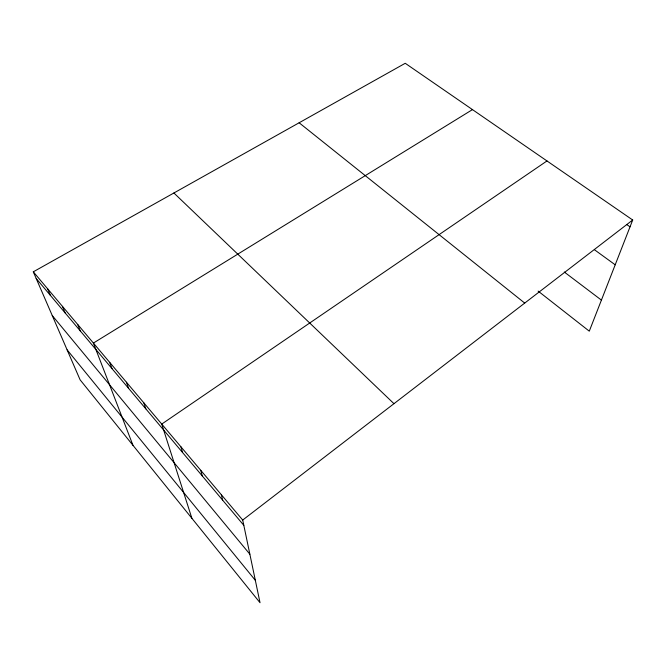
<?xml version="1.0" encoding="UTF-8"?>
<svg xmlns="http://www.w3.org/2000/svg" width="666" height="666" viewBox="0 0 666 666"><rect width="100%" height="100%" fill="white"/><g stroke="black" fill="none" stroke-linecap="round" stroke-linejoin="round"><path stroke-width="1" d="M33.3 271.82L242.707 520.054L260.023 602.713L80.111 379.836L33.3 271.82L405.236 63.287L632.7 220.005L589.285 331.168L538.136 291.092M242.707 520.054L632.7 220.005M546.977 160.947L161.738 424.075L191.891 518.323M472.469 109.607L93.398 343.065L132.992 445.354M626.631 224.467L630.036 226.831M594.388 249.692L615.201 264.81M564.285 272.019L601.415 300.108M299.134 122.777L524.716 303.08M173.901 192.99L393.964 403.679M36.197 278.505L243.814 525.332M52.256 315.559L249.858 554.195M67.099 349.825L255.328 580.302M47.636 288.811L50.433 295.429M62.413 306.335L65.118 312.878M77.664 324.409L80.253 330.877M109.649 362.321L111.996 368.614M126.44 382.226L128.646 388.411M143.789 402.797L145.854 408.866M180.894 446.778L182.617 452.58M200.741 470.304L202.281 475.949M221.337 494.713L222.66 500.183"/></g></svg>
